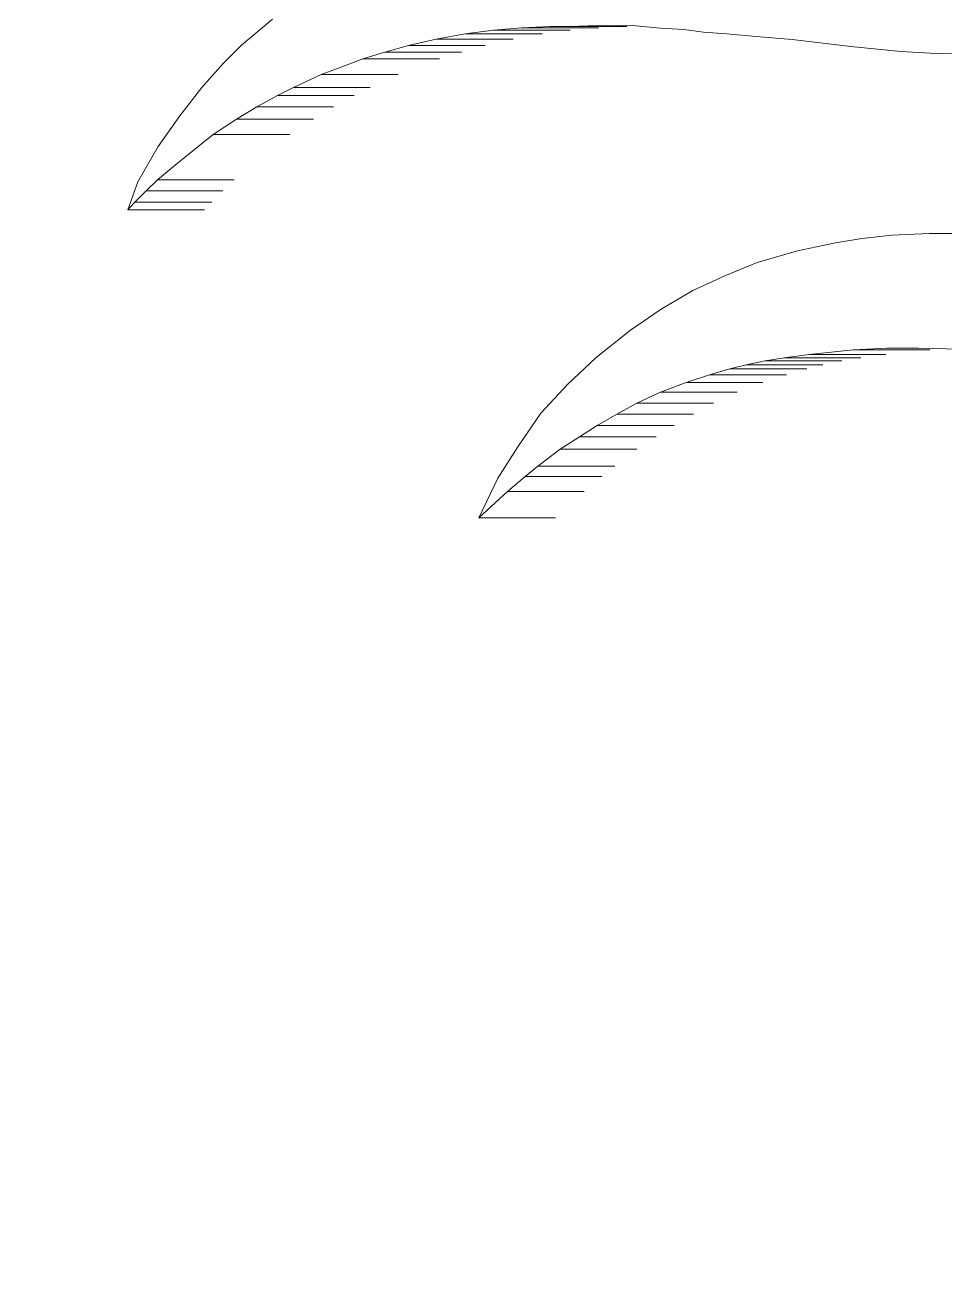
# Model space of a CAD drawing. Header units: inches. Extents: x 12 to 318, y 5 to 204.
# Drawn here: x 233.53 to 233.904, y 84.957 to 85.468 of the extents above; entities that cross this region are included whole.
import ezdxf

# ---------------------------------------------------------------- set-up
doc = ezdxf.new("R2010")
doc.units = ezdxf.units.IN
doc.header["$LTSCALE"] = 9.5
doc.header["$MEASUREMENT"] = 0
doc.layers.add('Visible', color=7, linetype='Continuous', lineweight=18)

msp = doc.modelspace()

# ---------------------------------------------------------------- linework, layer by layer
at = {"layer": 'Visible'}
for p, q in [((233.61782, 85.45962), (233.630323, 85.470191)), ((233.720353, 85.465777), (233.708866, 85.464205)), ((233.731848, 85.466652), (233.720353, 85.465777)), ((233.751603, 85.465777), (233.720353, 85.465777)), ((233.743346, 85.467247), (233.731848, 85.466652)), ((233.763098, 85.466652), (233.731848, 85.466652)), ((233.755212, 85.467428), (233.743346, 85.467247)), ((233.774596, 85.467247), (233.743346, 85.467247)), ((233.766351, 85.467738), (233.755212, 85.467428)), ((233.778285, 85.467486), (233.766351, 85.467738)), ((233.788348, 85.466522), (233.778285, 85.467486)), ((233.797801, 85.465968), (233.788348, 85.466522)), ((233.805805, 85.464973), (233.797801, 85.465968)), ((233.697075, 85.462054), (233.685721, 85.459506)), ((233.708866, 85.464205), (233.697075, 85.462054)), ((233.728325, 85.462054), (233.697075, 85.462054)), ((233.740116, 85.464205), (233.708866, 85.464205)), ((233.815259, 85.464279), (233.805805, 85.464973)), ((233.827261, 85.463205), (233.815259, 85.464279)), ((233.841985, 85.461891), (233.827261, 85.463205)), ((233.853385, 85.460529), (233.841985, 85.461891)), ((233.865876, 85.459043), (233.853385, 85.460529)), ((233.610328, 85.452162), (233.61782, 85.45962)), ((233.676063, 85.456843), (233.667133, 85.454052)), ((233.685721, 85.459506), (233.676063, 85.456843)), ((233.707313, 85.456843), (233.676063, 85.456843)), ((233.716971, 85.459506), (233.685721, 85.459506)), ((233.88618, 85.457111), (233.865876, 85.459043)), ((233.900602, 85.456213), (233.88618, 85.457111)), ((233.913924, 85.456138), (233.900602, 85.456213)), ((233.60165, 85.442414), (233.610328, 85.452162)), ((233.657969, 85.450559), (233.650251, 85.447647)), ((233.667133, 85.454052), (233.657969, 85.450559)), ((233.698383, 85.454052), (233.667133, 85.454052)), ((233.650251, 85.447647), (233.638871, 85.442409)), ((233.681501, 85.447647), (233.650251, 85.447647)), ((233.592689, 85.430913), (233.60165, 85.442414)), ((233.638871, 85.442409), (233.632369, 85.439097)), ((233.670121, 85.442409), (233.638871, 85.442409)), ((233.632369, 85.439097), (233.623945, 85.434497)), ((233.663619, 85.439097), (233.632369, 85.439097)), ((233.583891, 85.418365), (233.592689, 85.430913)), ((233.623945, 85.434497), (233.615767, 85.429482)), ((233.655195, 85.434497), (233.623945, 85.434497)), ((233.615767, 85.429482), (233.606241, 85.423275)), ((233.647017, 85.429482), (233.615767, 85.429482)), ((233.606241, 85.423275), (233.598561, 85.41715)), ((233.637491, 85.423275), (233.606241, 85.423275)), ((233.57557, 85.403902), (233.583891, 85.418365)), ((233.598561, 85.41715), (233.590042, 85.410174)), ((233.590042, 85.410174), (233.583564, 85.404766)), ((233.583564, 85.404766), (233.578892, 85.400363)), ((233.614814, 85.404766), (233.583564, 85.404766)), ((233.571406, 85.392591), (233.57557, 85.403902)), ((233.578892, 85.400363), (233.574358, 85.395748)), ((233.610142, 85.400363), (233.578892, 85.400363)), ((233.574358, 85.395748), (233.572408, 85.393638)), ((233.605608, 85.395748), (233.574358, 85.395748)), ((233.572408, 85.393638), (233.571406, 85.392591)), ((233.602656, 85.392591), (233.571406, 85.392591)), ((233.844116, 85.37581), (233.859615, 85.37908)), ((233.859615, 85.37908), (233.870299, 85.380867)), ((233.870299, 85.380867), (233.882522, 85.382276)), ((233.882522, 85.382276), (233.897753, 85.382929)), ((233.897753, 85.382929), (233.907756, 85.382947)), ((233.827676, 85.371147), (233.844116, 85.37581)), ((233.814591, 85.365708), (233.827676, 85.371147)), ((233.801513, 85.359717), (233.814591, 85.365708)), ((233.788693, 85.352076), (233.801513, 85.359717)), ((233.776122, 85.343611), (233.788693, 85.352076)), ((233.762148, 85.332367), (233.776122, 85.343611)), ((233.848835, 85.333616), (233.838694, 85.332277)), ((233.857955, 85.334584), (233.848835, 85.333616)), ((233.880085, 85.333616), (233.848835, 85.333616)), ((233.866767, 85.335547), (233.857955, 85.334584)), ((233.880544, 85.336236), (233.866767, 85.335547)), ((233.898017, 85.335547), (233.866767, 85.335547)), ((233.893369, 85.336195), (233.880544, 85.336236)), ((233.910198, 85.33586), (233.893369, 85.336195)), ((233.750561, 85.321436), (233.762148, 85.332367)), ((233.816646, 85.327773), (233.808363, 85.325398)), ((233.823234, 85.329437), (233.816646, 85.327773)), ((233.847896, 85.327773), (233.816646, 85.327773)), ((233.831012, 85.331095), (233.823234, 85.329437)), ((233.854484, 85.329437), (233.823234, 85.329437)), ((233.838694, 85.332277), (233.831012, 85.331095)), ((233.862262, 85.331095), (233.831012, 85.331095)), ((233.869944, 85.332277), (233.838694, 85.332277)), ((233.808363, 85.325398), (233.798755, 85.322292)), ((233.839613, 85.325398), (233.808363, 85.325398)), ((233.7397, 85.309688), (233.750561, 85.321436)), ((233.788337, 85.318227), (233.778744, 85.313819)), ((233.798755, 85.322292), (233.788337, 85.318227)), ((233.819587, 85.318227), (233.788337, 85.318227)), ((233.830005, 85.322292), (233.798755, 85.322292)), ((233.778744, 85.313819), (233.77056, 85.309275)), ((233.809994, 85.313819), (233.778744, 85.313819)), ((233.730295, 85.296033), (233.7397, 85.309688)), ((233.77056, 85.309275), (233.762611, 85.304656)), ((233.80181, 85.309275), (233.77056, 85.309275)), ((233.762611, 85.304656), (233.755378, 85.300166)), ((233.793861, 85.304656), (233.762611, 85.304656)), ((233.755378, 85.300166), (233.747536, 85.295075)), ((233.786628, 85.300166), (233.755378, 85.300166)), ((233.722076, 85.283223), (233.730295, 85.296033)), ((233.747536, 85.295075), (233.738458, 85.288149)), ((233.778786, 85.295075), (233.747536, 85.295075)), ((233.738458, 85.288149), (233.733274, 85.283927)), ((233.769708, 85.288149), (233.738458, 85.288149)), ((233.714373, 85.267111), (233.722076, 85.283223)), ((233.733274, 85.283927), (233.72606, 85.277781)), ((233.764524, 85.283927), (233.733274, 85.283927)), ((233.72606, 85.277781), (233.714373, 85.267111)), ((233.75731, 85.277781), (233.72606, 85.277781)), ((233.745623, 85.267111), (233.714373, 85.267111))]:
    msp.add_line(p, q, dxfattribs=at)
for centre, major_axis, start_param, end_param in [((231.351215, 82.57933), (0, 2.625), 3.1824788, 7.1483604), ((231.382465, 82.57933), (0, 2.8125), 3.6175293, 8.9488413), ((231.476215, 82.57933), (0, 2.8125), 3.6175293, 6.2831853), ((231.382465, 82.57933), (0, 2.625), 3.1687243, 6.2831853)]:
    msp.add_ellipse(centre, major_axis=major_axis, ratio=0.8660254, start_param=start_param, end_param=end_param, dxfattribs=at)

doc.saveas('drawing.dxf')
